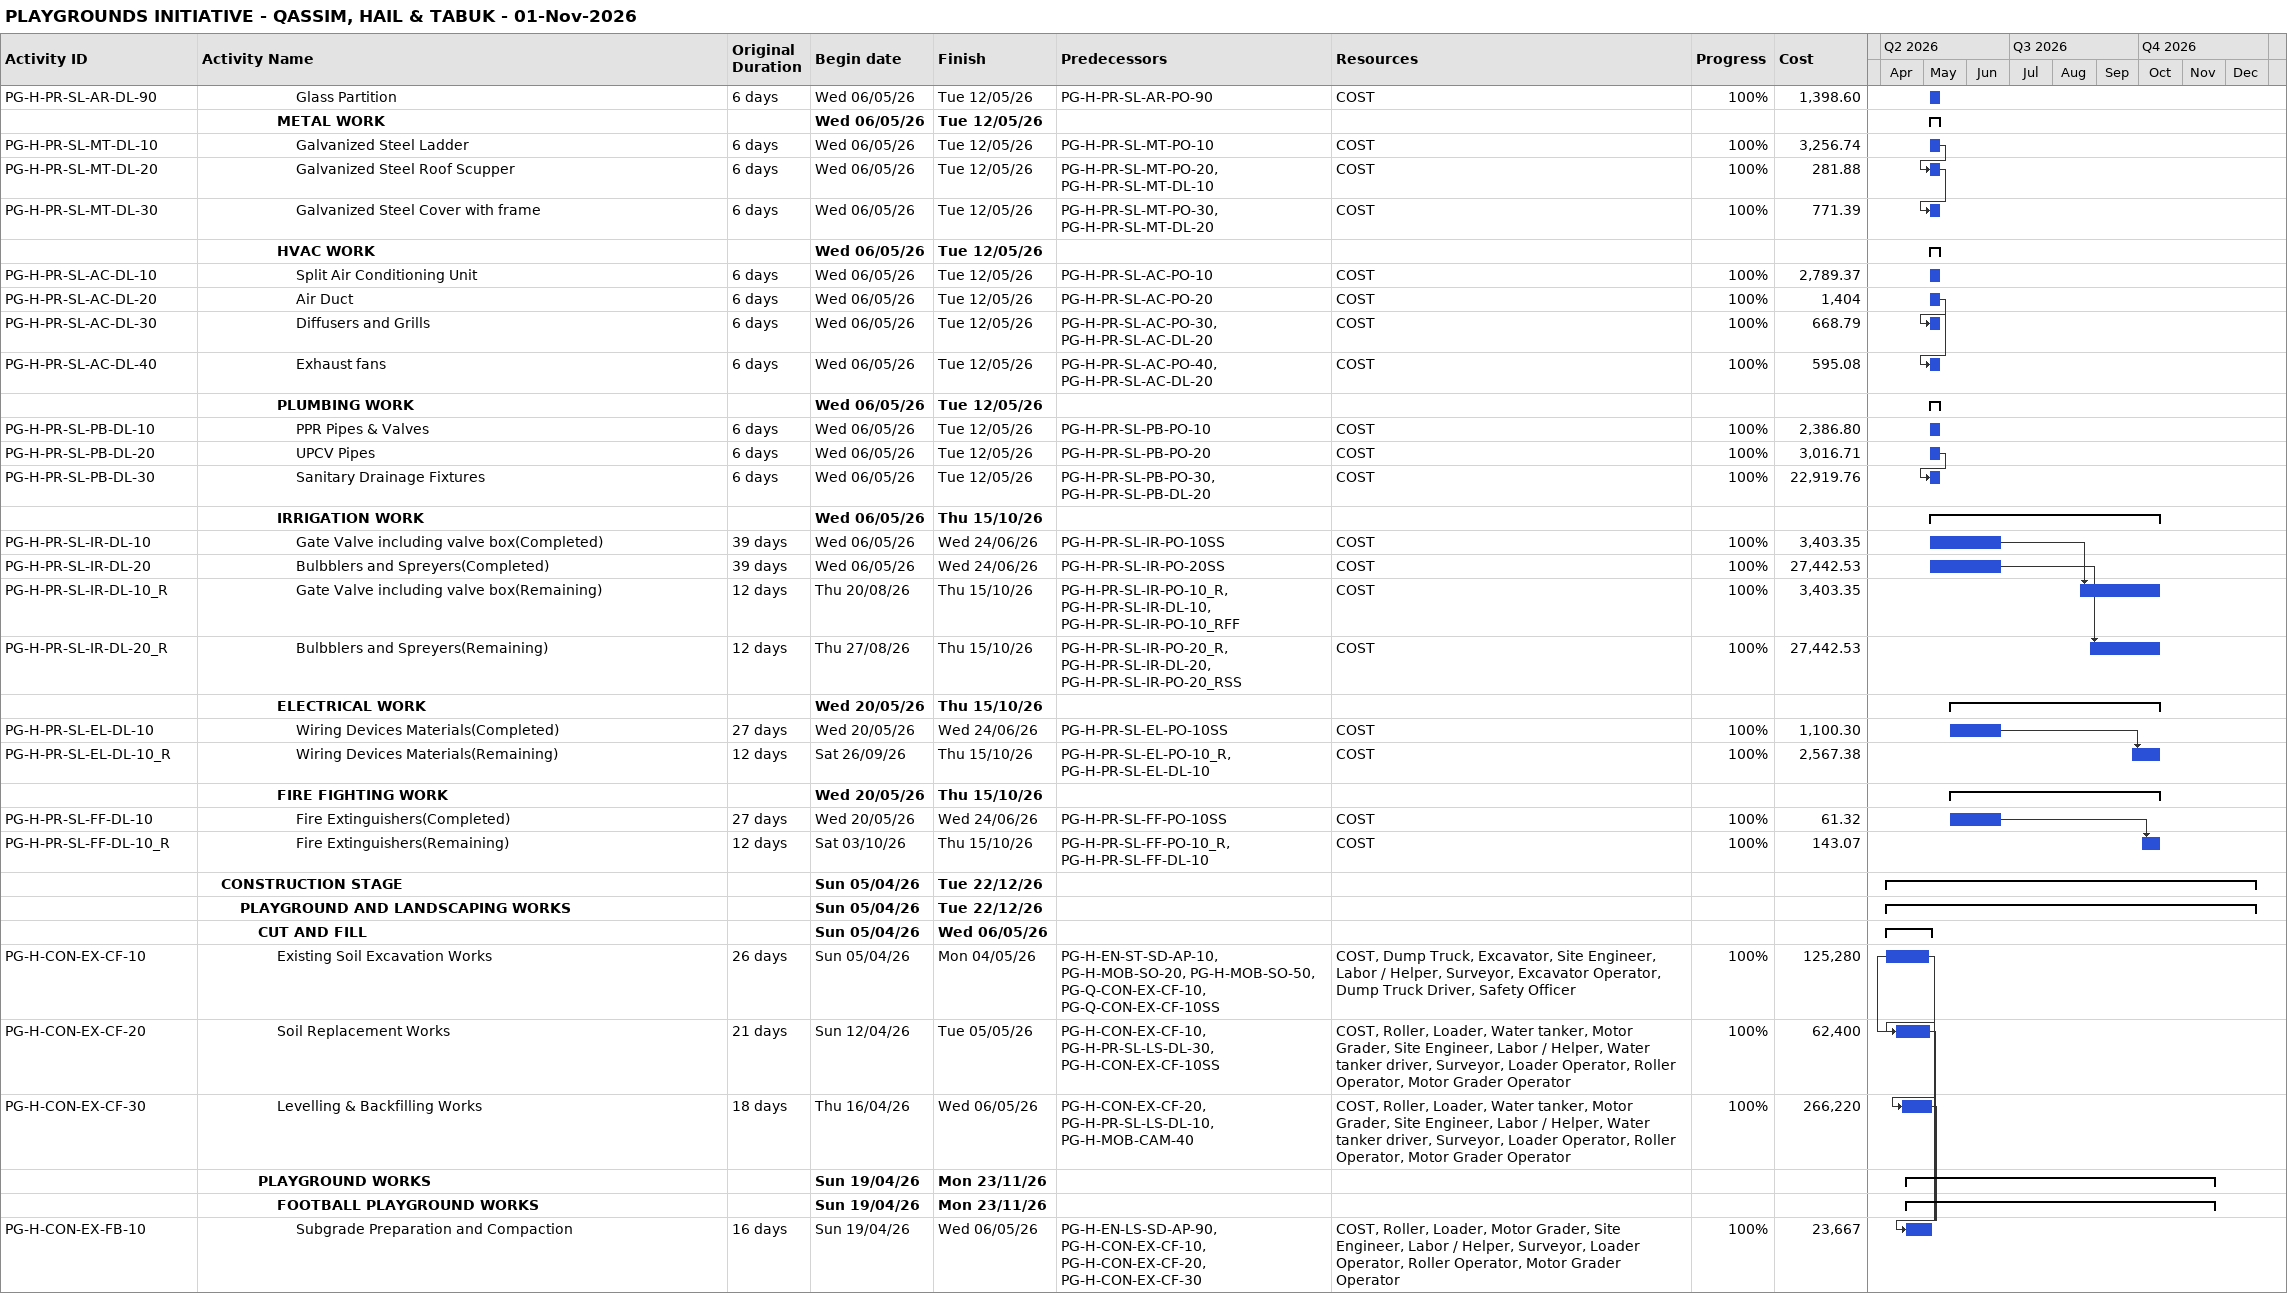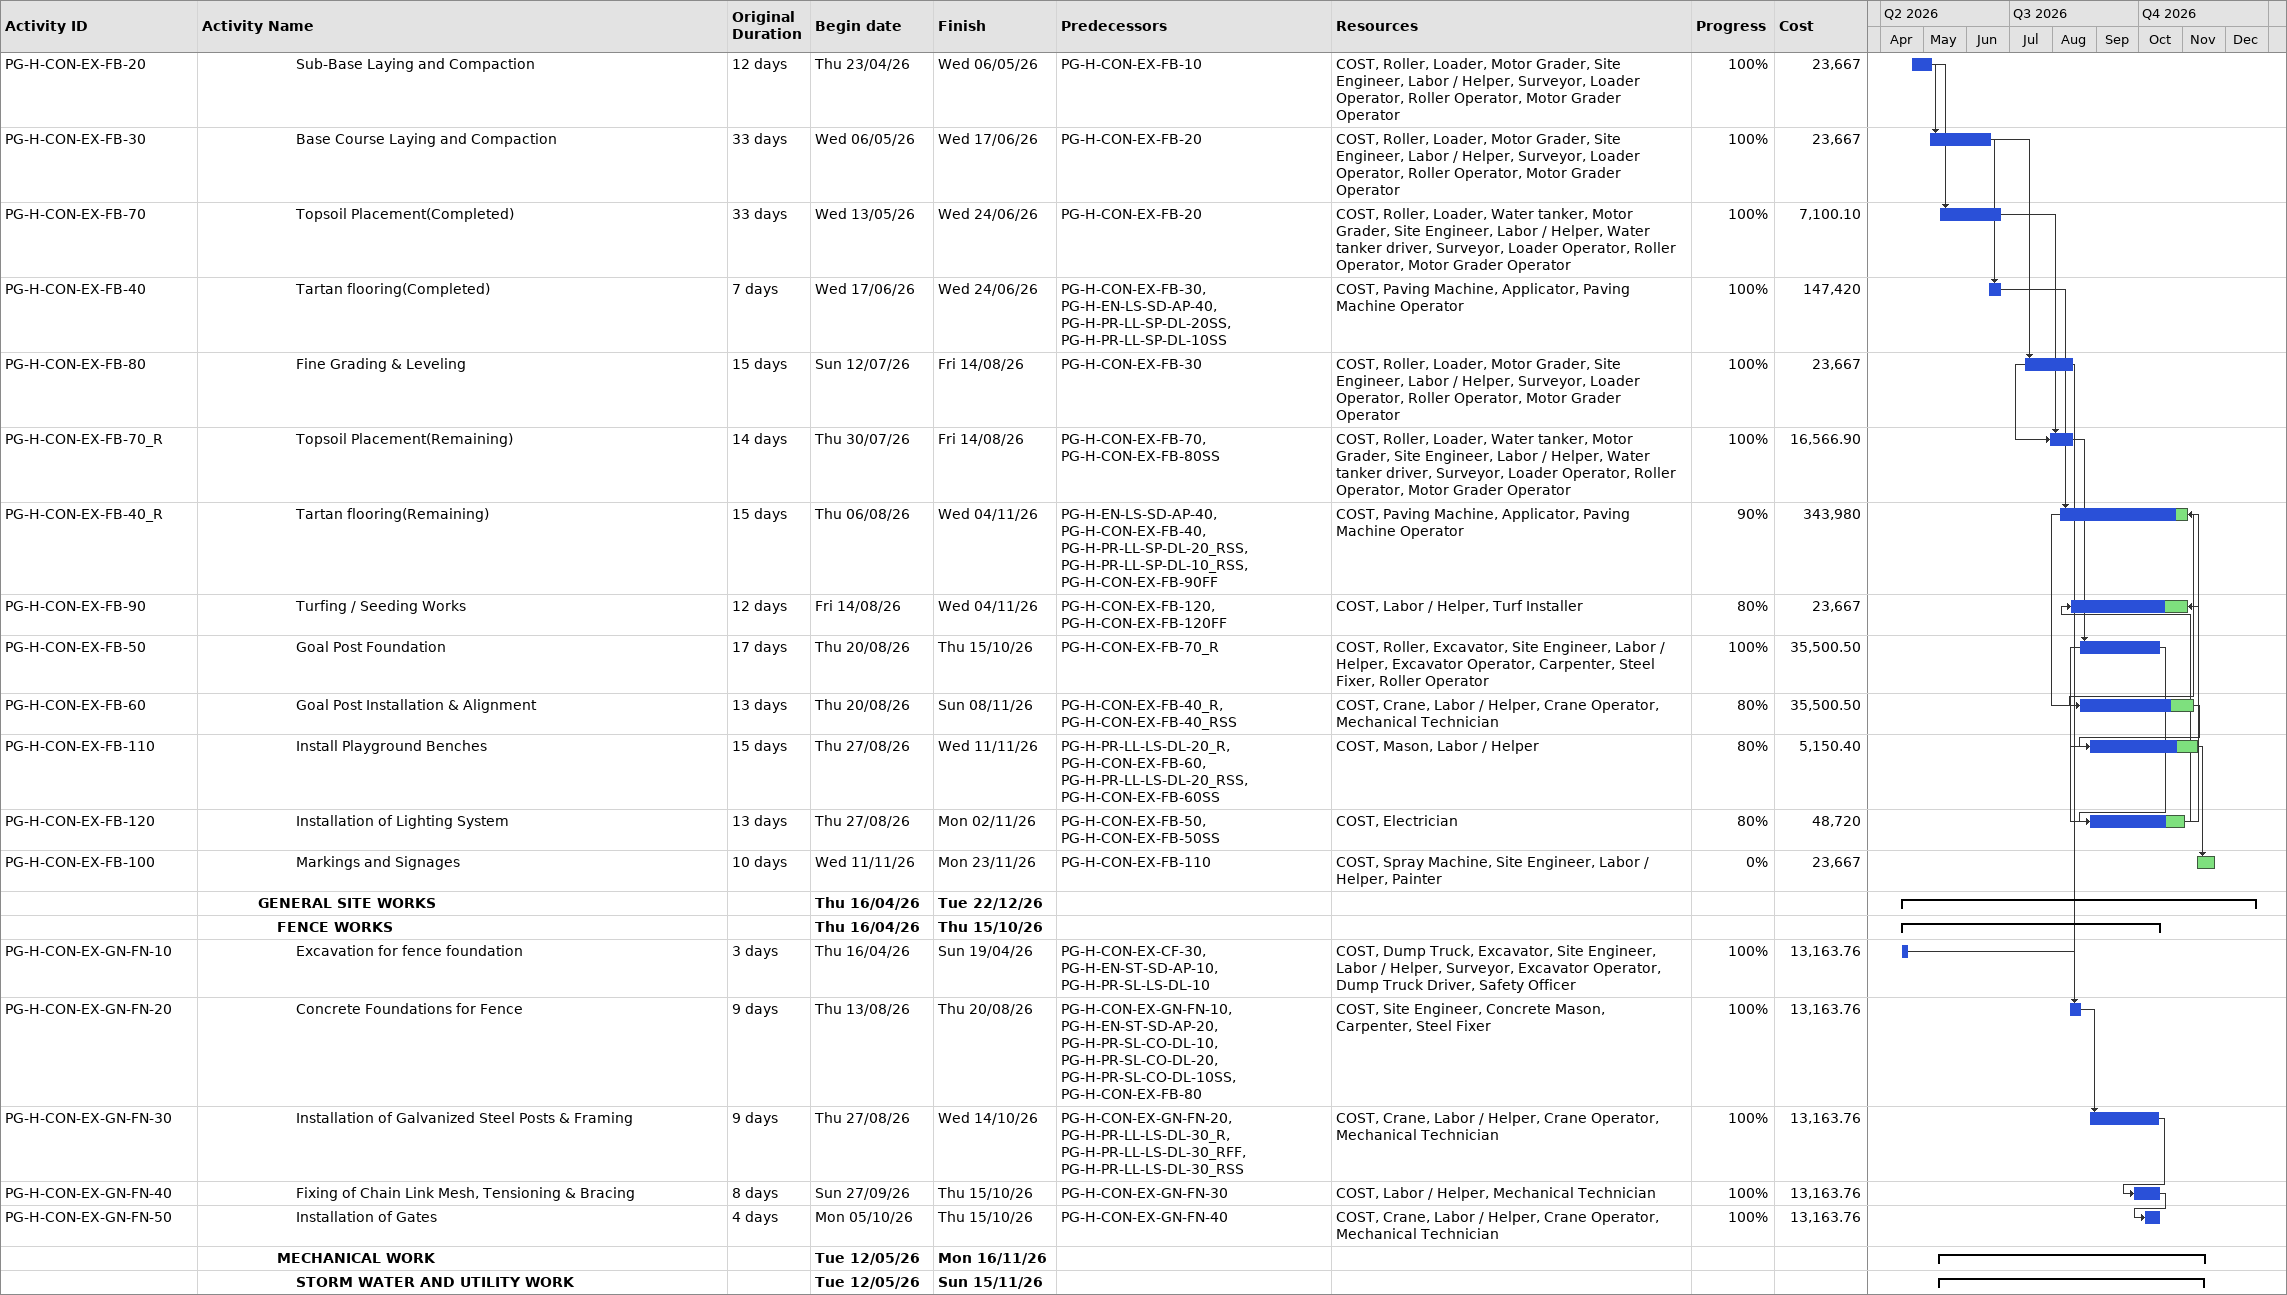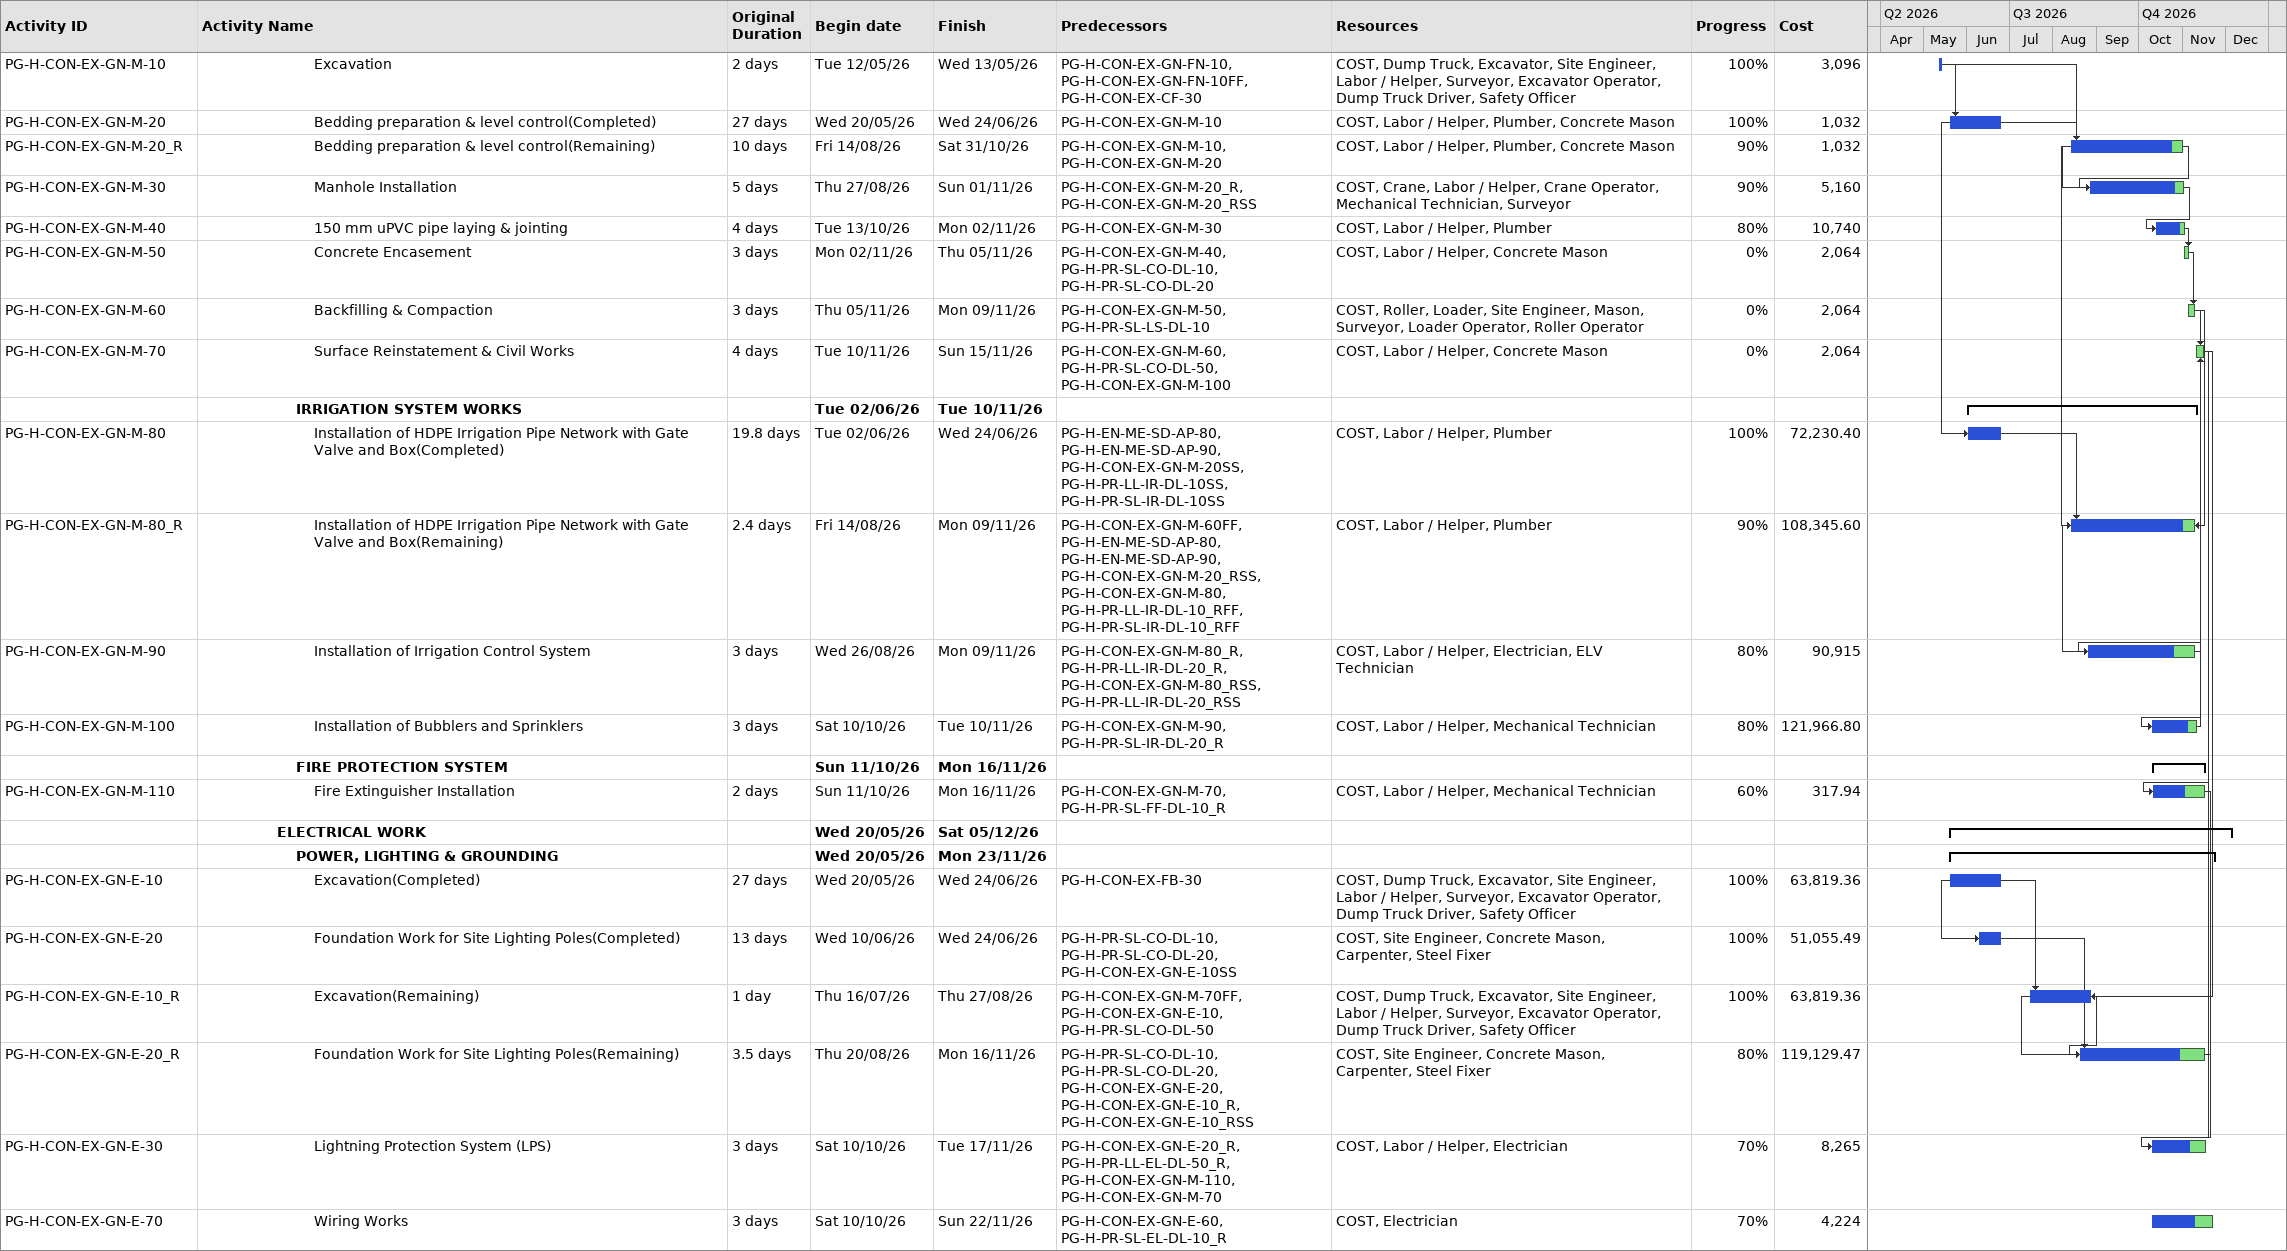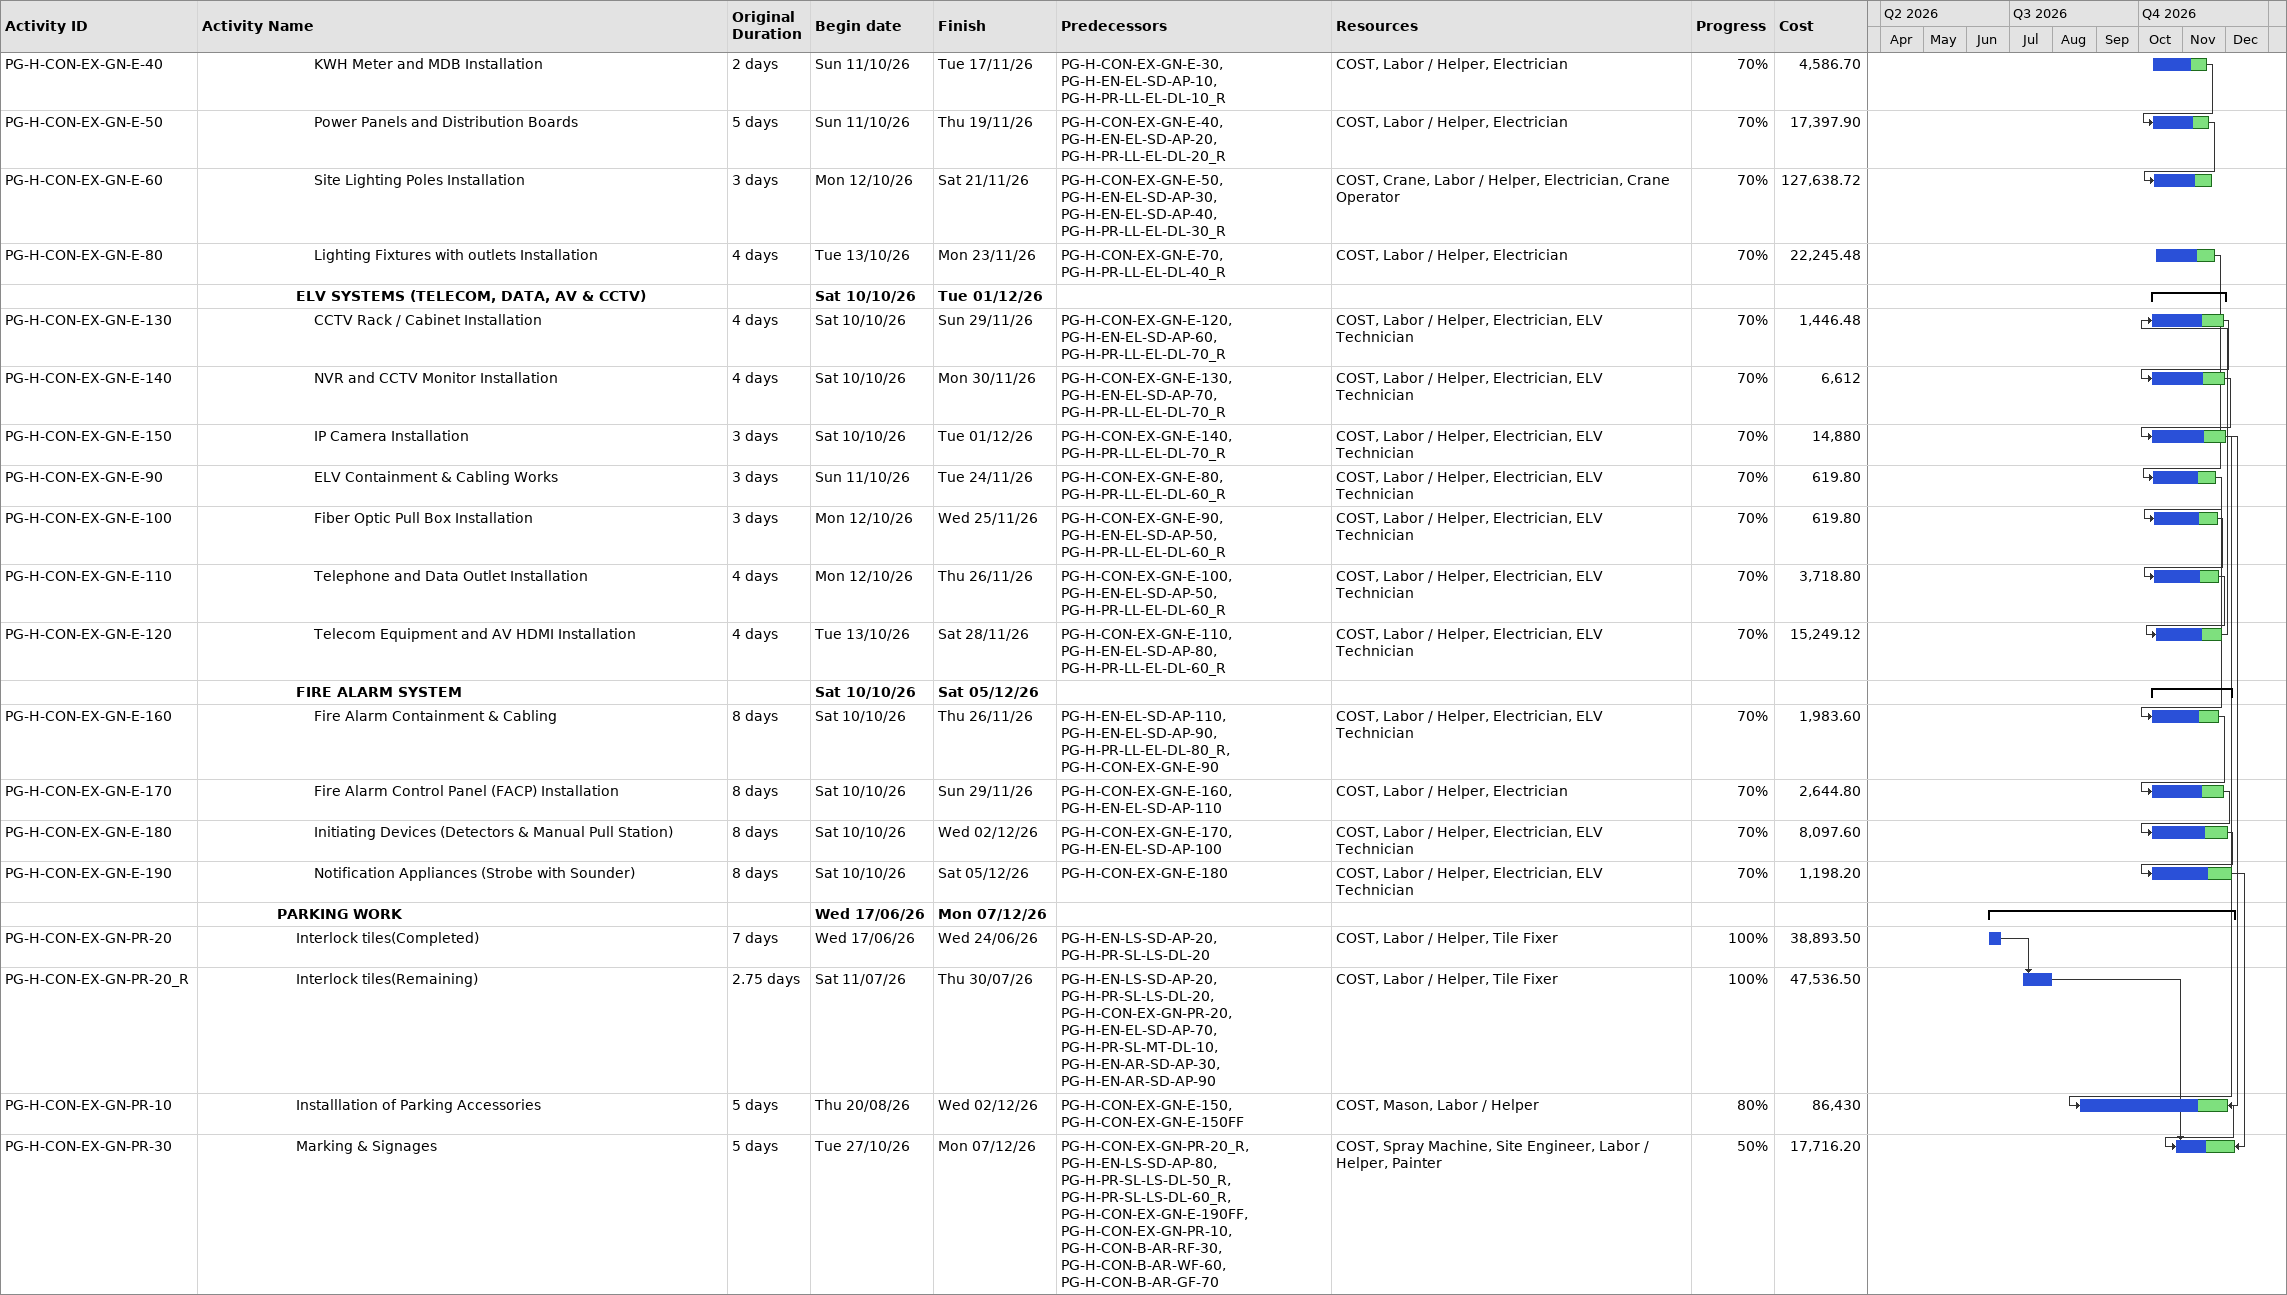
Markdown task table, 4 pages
PLAYGROUNDS INITIATIVE - QASSIM, HAIL & TABUK - 01-Nov-2026

| ID | Level | Task | Original duration | Start | Finish | Predecessors | Resources | % complete | Cost |
|---|---|---|---|---|---|---|---|---|---|
| PG-H-PR-SL-AR-DL-90 | 6 | Glass Partition | 6d | 2026-05-06 | 2026-05-12 | PG-H-PR-SL-AR-PO-90 | COST | 100 | 1398.60 |
|  | 5 | **METAL WORK** |  | 2026-05-06 | 2026-05-12 |  |  |  |  |
| PG-H-PR-SL-MT-DL-10 | 6 | Galvanized Steel Ladder | 6d | 2026-05-06 | 2026-05-12 | PG-H-PR-SL-MT-PO-10 | COST | 100 | 3256.74 |
| PG-H-PR-SL-MT-DL-20 | 6 | Galvanized Steel Roof Scupper | 6d | 2026-05-06 | 2026-05-12 | PG-H-PR-SL-MT-PO-20, PG-H-PR-SL-MT-DL-10 | COST | 100 | 281.88 |
| PG-H-PR-SL-MT-DL-30 | 6 | Galvanized Steel Cover with frame | 6d | 2026-05-06 | 2026-05-12 | PG-H-PR-SL-MT-PO-30, PG-H-PR-SL-MT-DL-20 | COST | 100 | 771.39 |
|  | 5 | **HVAC WORK** |  | 2026-05-06 | 2026-05-12 |  |  |  |  |
| PG-H-PR-SL-AC-DL-10 | 6 | Split Air Conditioning Unit | 6d | 2026-05-06 | 2026-05-12 | PG-H-PR-SL-AC-PO-10 | COST | 100 | 2789.37 |
| PG-H-PR-SL-AC-DL-20 | 6 | Air Duct | 6d | 2026-05-06 | 2026-05-12 | PG-H-PR-SL-AC-PO-20 | COST | 100 | 1404 |
| PG-H-PR-SL-AC-DL-30 | 6 | Diffusers and Grills | 6d | 2026-05-06 | 2026-05-12 | PG-H-PR-SL-AC-PO-30, PG-H-PR-SL-AC-DL-20 | COST | 100 | 668.79 |
| PG-H-PR-SL-AC-DL-40 | 6 | Exhaust fans | 6d | 2026-05-06 | 2026-05-12 | PG-H-PR-SL-AC-PO-40, PG-H-PR-SL-AC-DL-20 | COST | 100 | 595.08 |
|  | 5 | **PLUMBING WORK** |  | 2026-05-06 | 2026-05-12 |  |  |  |  |
| PG-H-PR-SL-PB-DL-10 | 6 | PPR Pipes & Valves | 6d | 2026-05-06 | 2026-05-12 | PG-H-PR-SL-PB-PO-10 | COST | 100 | 2386.80 |
| PG-H-PR-SL-PB-DL-20 | 6 | UPCV Pipes | 6d | 2026-05-06 | 2026-05-12 | PG-H-PR-SL-PB-PO-20 | COST | 100 | 3016.71 |
| PG-H-PR-SL-PB-DL-30 | 6 | Sanitary Drainage Fixtures | 6d | 2026-05-06 | 2026-05-12 | PG-H-PR-SL-PB-PO-30, PG-H-PR-SL-PB-DL-20 | COST | 100 | 22919.76 |
|  | 5 | **IRRIGATION WORK** |  | 2026-05-06 | 2026-10-15 |  |  |  |  |
| PG-H-PR-SL-IR-DL-10 | 6 | Gate Valve including valve box(Completed) | 39d | 2026-05-06 | 2026-06-24 | PG-H-PR-SL-IR-PO-10SS | COST | 100 | 3403.35 |
| PG-H-PR-SL-IR-DL-20 | 6 | Bulbblers and Spreyers(Completed) | 39d | 2026-05-06 | 2026-06-24 | PG-H-PR-SL-IR-PO-20SS | COST | 100 | 27442.53 |
| PG-H-PR-SL-IR-DL-10_R | 6 | Gate Valve including valve box(Remaining) | 12d | 2026-08-20 | 2026-10-15 | PG-H-PR-SL-IR-PO-10_R, PG-H-PR-SL-IR-DL-10, PG-H-PR-SL-IR-PO-10_RFF | COST | 100 | 3403.35 |
| PG-H-PR-SL-IR-DL-20_R | 6 | Bulbblers and Spreyers(Remaining) | 12d | 2026-08-27 | 2026-10-15 | PG-H-PR-SL-IR-PO-20_R, PG-H-PR-SL-IR-DL-20, PG-H-PR-SL-IR-PO-20_RSS | COST | 100 | 27442.53 |
|  | 5 | **ELECTRICAL WORK** |  | 2026-05-20 | 2026-10-15 |  |  |  |  |
| PG-H-PR-SL-EL-DL-10 | 6 | Wiring Devices Materials(Completed) | 27d | 2026-05-20 | 2026-06-24 | PG-H-PR-SL-EL-PO-10SS | COST | 100 | 1100.30 |
| PG-H-PR-SL-EL-DL-10_R | 6 | Wiring Devices Materials(Remaining) | 12d | 2026-09-26 | 2026-10-15 | PG-H-PR-SL-EL-PO-10_R, PG-H-PR-SL-EL-DL-10 | COST | 100 | 2567.38 |
|  | 5 | **FIRE FIGHTING WORK** |  | 2026-05-20 | 2026-10-15 |  |  |  |  |
| PG-H-PR-SL-FF-DL-10 | 6 | Fire Extinguishers(Completed) | 27d | 2026-05-20 | 2026-06-24 | PG-H-PR-SL-FF-PO-10SS | COST | 100 | 61.32 |
| PG-H-PR-SL-FF-DL-10_R | 6 | Fire Extinguishers(Remaining) | 12d | 2026-10-03 | 2026-10-15 | PG-H-PR-SL-FF-PO-10_R, PG-H-PR-SL-FF-DL-10 | COST | 100 | 143.07 |
|  | 2 | **CONSTRUCTION STAGE** |  | 2026-04-05 | 2026-12-22 |  |  |  |  |
|  | 3 | **PLAYGROUND AND LANDSCAPING WORKS** |  | 2026-04-05 | 2026-12-22 |  |  |  |  |
|  | 4 | **CUT AND FILL** |  | 2026-04-05 | 2026-05-06 |  |  |  |  |
| PG-H-CON-EX-CF-10 | 5 | Existing Soil Excavation Works | 26d | 2026-04-05 | 2026-05-04 | PG-H-EN-ST-SD-AP-10, PG-H-MOB-SO-20, PG-H-MOB-SO-50, PG-Q-CON-EX-CF-10, PG-Q-CON-EX-CF-10SS | COST, Dump Truck, Excavator, Site Engineer, Labor / Helper, Surveyor, Excavator Operator, Dump Truck Driver, Safety Officer | 100 | 125280 |
| PG-H-CON-EX-CF-20 | 5 | Soil Replacement Works | 21d | 2026-04-12 | 2026-05-05 | PG-H-CON-EX-CF-10, PG-H-PR-SL-LS-DL-30, PG-H-CON-EX-CF-10SS | COST, Roller, Loader, Water tanker, Motor Grader, Site Engineer, Labor / Helper, Water tanker driver, Surveyor, Loader Operator, Roller Operator, Motor Grader Operator | 100 | 62400 |
| PG-H-CON-EX-CF-30 | 5 | Levelling & Backfilling Works | 18d | 2026-04-16 | 2026-05-06 | PG-H-CON-EX-CF-20, PG-H-PR-SL-LS-DL-10, PG-H-MOB-CAM-40 | COST, Roller, Loader, Water tanker, Motor Grader, Site Engineer, Labor / Helper, Water tanker driver, Surveyor, Loader Operator, Roller Operator, Motor Grader Operator | 100 | 266220 |
|  | 4 | **PLAYGROUND WORKS** |  | 2026-04-19 | 2026-11-23 |  |  |  |  |
|  | 5 | **FOOTBALL PLAYGROUND WORKS** |  | 2026-04-19 | 2026-11-23 |  |  |  |  |
| PG-H-CON-EX-FB-10 | 6 | Subgrade Preparation and Compaction | 16d | 2026-04-19 | 2026-05-06 | PG-H-EN-LS-SD-AP-90, PG-H-CON-EX-CF-10, PG-H-CON-EX-CF-20, PG-H-CON-EX-CF-30 | COST, Roller, Loader, Motor Grader, Site Engineer, Labor / Helper, Surveyor, Loader Operator, Roller Operator, Motor Grader Operator | 100 | 23667 |
| PG-H-CON-EX-FB-20 | 6 | Sub-Base Laying and Compaction | 12d | 2026-04-23 | 2026-05-06 | PG-H-CON-EX-FB-10 | COST, Roller, Loader, Motor Grader, Site Engineer, Labor / Helper, Surveyor, Loader Operator, Roller Operator, Motor Grader Operator | 100 | 23667 |
| PG-H-CON-EX-FB-30 | 6 | Base Course Laying and Compaction | 33d | 2026-05-06 | 2026-06-17 | PG-H-CON-EX-FB-20 | COST, Roller, Loader, Motor Grader, Site Engineer, Labor / Helper, Surveyor, Loader Operator, Roller Operator, Motor Grader Operator | 100 | 23667 |
| PG-H-CON-EX-FB-70 | 6 | Topsoil Placement(Completed) | 33d | 2026-05-13 | 2026-06-24 | PG-H-CON-EX-FB-20 | COST, Roller, Loader, Water tanker, Motor Grader, Site Engineer, Labor / Helper, Water tanker driver, Surveyor, Loader Operator, Roller Operator, Motor Grader Operator | 100 | 7100.10 |
| PG-H-CON-EX-FB-40 | 6 | Tartan flooring(Completed) | 7d | 2026-06-17 | 2026-06-24 | PG-H-CON-EX-FB-30, PG-H-EN-LS-SD-AP-40, PG-H-PR-LL-SP-DL-20SS, PG-H-PR-LL-SP-DL-10SS | COST, Paving Machine, Applicator, Paving Machine Operator | 100 | 147420 |
| PG-H-CON-EX-FB-80 | 6 | Fine Grading & Leveling | 15d | 2026-07-12 | 2026-08-14 | PG-H-CON-EX-FB-30 | COST, Roller, Loader, Motor Grader, Site Engineer, Labor / Helper, Surveyor, Loader Operator, Roller Operator, Motor Grader Operator | 100 | 23667 |
| PG-H-CON-EX-FB-70_R | 6 | Topsoil Placement(Remaining) | 14d | 2026-07-30 | 2026-08-14 | PG-H-CON-EX-FB-70, PG-H-CON-EX-FB-80SS | COST, Roller, Loader, Water tanker, Motor Grader, Site Engineer, Labor / Helper, Water tanker driver, Surveyor, Loader Operator, Roller Operator, Motor Grader Operator | 100 | 16566.90 |
| PG-H-CON-EX-FB-40_R | 6 | Tartan flooring(Remaining) | 15d | 2026-08-06 | 2026-11-04 | PG-H-EN-LS-SD-AP-40, PG-H-CON-EX-FB-40, PG-H-PR-LL-SP-DL-20_RSS, PG-H-PR-LL-SP-DL-10_RSS, PG-H-CON-EX-FB-90FF | COST, Paving Machine, Applicator, Paving Machine Operator | 90 | 343980 |
| PG-H-CON-EX-FB-90 | 6 | Turfing / Seeding Works | 12d | 2026-08-14 | 2026-11-04 | PG-H-CON-EX-FB-120, PG-H-CON-EX-FB-120FF | COST, Labor / Helper, Turf Installer | 80 | 23667 |
| PG-H-CON-EX-FB-50 | 6 | Goal Post Foundation | 17d | 2026-08-20 | 2026-10-15 | PG-H-CON-EX-FB-70_R | COST, Roller, Excavator, Site Engineer, Labor / Helper, Excavator Operator, Carpenter, Steel Fixer, Roller Operator | 100 | 35500.50 |
| PG-H-CON-EX-FB-60 | 6 | Goal Post Installation & Alignment | 13d | 2026-08-20 | 2026-11-08 | PG-H-CON-EX-FB-40_R, PG-H-CON-EX-FB-40_RSS | COST, Crane, Labor / Helper, Crane Operator, Mechanical Technician | 80 | 35500.50 |
| PG-H-CON-EX-FB-110 | 6 | Install Playground Benches | 15d | 2026-08-27 | 2026-11-11 | PG-H-PR-LL-LS-DL-20_R, PG-H-CON-EX-FB-60, PG-H-PR-LL-LS-DL-20_RSS, PG-H-CON-EX-FB-60SS | COST, Mason, Labor / Helper | 80 | 5150.40 |
| PG-H-CON-EX-FB-120 | 6 | Installation of Lighting System | 13d | 2026-08-27 | 2026-11-02 | PG-H-CON-EX-FB-50, PG-H-CON-EX-FB-50SS | COST, Electrician | 80 | 48720 |
| PG-H-CON-EX-FB-100 | 6 | Markings and Signages | 10d | 2026-11-11 | 2026-11-23 | PG-H-CON-EX-FB-110 | COST, Spray Machine, Site Engineer, Labor / Helper, Painter | 0 | 23667 |
|  | 4 | **GENERAL SITE WORKS** |  | 2026-04-16 | 2026-12-22 |  |  |  |  |
|  | 5 | **FENCE WORKS** |  | 2026-04-16 | 2026-10-15 |  |  |  |  |
| PG-H-CON-EX-GN-FN-10 | 6 | Excavation for fence foundation | 3d | 2026-04-16 | 2026-04-19 | PG-H-CON-EX-CF-30, PG-H-EN-ST-SD-AP-10, PG-H-PR-SL-LS-DL-10 | COST, Dump Truck, Excavator, Site Engineer, Labor / Helper, Surveyor, Excavator Operator, Dump Truck Driver, Safety Officer | 100 | 13163.76 |
| PG-H-CON-EX-GN-FN-20 | 6 | Concrete Foundations for Fence | 9d | 2026-08-13 | 2026-08-20 | PG-H-CON-EX-GN-FN-10, PG-H-EN-ST-SD-AP-20, PG-H-PR-SL-CO-DL-10, PG-H-PR-SL-CO-DL-20, PG-H-PR-SL-CO-DL-10SS, PG-H-CON-EX-FB-80 | COST, Site Engineer, Concrete Mason, Carpenter, Steel Fixer | 100 | 13163.76 |
| PG-H-CON-EX-GN-FN-30 | 6 | Installation of Galvanized Steel Posts & Framing | 9d | 2026-08-27 | 2026-10-14 | PG-H-CON-EX-GN-FN-20, PG-H-PR-LL-LS-DL-30_R, PG-H-PR-LL-LS-DL-30_RFF, PG-H-PR-LL-LS-DL-30_RSS | COST, Crane, Labor / Helper, Crane Operator, Mechanical Technician | 100 | 13163.76 |
| PG-H-CON-EX-GN-FN-40 | 6 | Fixing of Chain Link Mesh, Tensioning & Bracing | 8d | 2026-09-27 | 2026-10-15 | PG-H-CON-EX-GN-FN-30 | COST, Labor / Helper, Mechanical Technician | 100 | 13163.76 |
| PG-H-CON-EX-GN-FN-50 | 6 | Installation of Gates | 4d | 2026-10-05 | 2026-10-15 | PG-H-CON-EX-GN-FN-40 | COST, Crane, Labor / Helper, Crane Operator, Mechanical Technician | 100 | 13163.76 |
|  | 5 | **MECHANICAL WORK** |  | 2026-05-12 | 2026-11-16 |  |  |  |  |
|  | 6 | **STORM WATER AND UTILITY WORK** |  | 2026-05-12 | 2026-11-15 |  |  |  |  |
| PG-H-CON-EX-GN-M-10 | 7 | Excavation | 2d | 2026-05-12 | 2026-05-13 | PG-H-CON-EX-GN-FN-10, PG-H-CON-EX-GN-FN-10FF, PG-H-CON-EX-CF-30 | COST, Dump Truck, Excavator, Site Engineer, Labor / Helper, Surveyor, Excavator Operator, Dump Truck Driver, Safety Officer | 100 | 3096 |
| PG-H-CON-EX-GN-M-20 | 7 | Bedding preparation & level control(Completed) | 27d | 2026-05-20 | 2026-06-24 | PG-H-CON-EX-GN-M-10 | COST, Labor / Helper, Plumber, Concrete Mason | 100 | 1032 |
| PG-H-CON-EX-GN-M-20_R | 7 | Bedding preparation & level control(Remaining) | 10d | 2026-08-14 | 2026-10-31 | PG-H-CON-EX-GN-M-10, PG-H-CON-EX-GN-M-20 | COST, Labor / Helper, Plumber, Concrete Mason | 90 | 1032 |
| PG-H-CON-EX-GN-M-30 | 7 | Manhole Installation | 5d | 2026-08-27 | 2026-11-01 | PG-H-CON-EX-GN-M-20_R, PG-H-CON-EX-GN-M-20_RSS | COST, Crane, Labor / Helper, Crane Operator, Mechanical Technician, Surveyor | 90 | 5160 |
| PG-H-CON-EX-GN-M-40 | 7 | 150 mm uPVC pipe laying & jointing | 4d | 2026-10-13 | 2026-11-02 | PG-H-CON-EX-GN-M-30 | COST, Labor / Helper, Plumber | 80 | 10740 |
| PG-H-CON-EX-GN-M-50 | 7 | Concrete Encasement | 3d | 2026-11-02 | 2026-11-05 | PG-H-CON-EX-GN-M-40, PG-H-PR-SL-CO-DL-10, PG-H-PR-SL-CO-DL-20 | COST, Labor / Helper, Concrete Mason | 0 | 2064 |
| PG-H-CON-EX-GN-M-60 | 7 | Backfilling & Compaction | 3d | 2026-11-05 | 2026-11-09 | PG-H-CON-EX-GN-M-50, PG-H-PR-SL-LS-DL-10 | COST, Roller, Loader, Site Engineer, Mason, Surveyor, Loader Operator, Roller Operator | 0 | 2064 |
| PG-H-CON-EX-GN-M-70 | 7 | Surface Reinstatement & Civil Works | 4d | 2026-11-10 | 2026-11-15 | PG-H-CON-EX-GN-M-60, PG-H-PR-SL-CO-DL-50, PG-H-CON-EX-GN-M-100 | COST, Labor / Helper, Concrete Mason | 0 | 2064 |
|  | 6 | **IRRIGATION SYSTEM WORKS** |  | 2026-06-02 | 2026-11-10 |  |  |  |  |
| PG-H-CON-EX-GN-M-80 | 7 | Installation of HDPE Irrigation Pipe Network with Gate Valve and Box(Completed) | 19.8d | 2026-06-02 | 2026-06-24 | PG-H-EN-ME-SD-AP-80, PG-H-EN-ME-SD-AP-90, PG-H-CON-EX-GN-M-20SS, PG-H-PR-LL-IR-DL-10SS, PG-H-PR-SL-IR-DL-10SS | COST, Labor / Helper, Plumber | 100 | 72230.40 |
| PG-H-CON-EX-GN-M-80_R | 7 | Installation of HDPE Irrigation Pipe Network with Gate Valve and Box(Remaining) | 2.4d | 2026-08-14 | 2026-11-09 | PG-H-CON-EX-GN-M-60FF, PG-H-EN-ME-SD-AP-80, PG-H-EN-ME-SD-AP-90, PG-H-CON-EX-GN-M-20_RSS, PG-H-CON-EX-GN-M-80, PG-H-PR-LL-IR-DL-10_RFF, PG-H-PR-SL-IR-DL-10_RFF | COST, Labor / Helper, Plumber | 90 | 108345.60 |
| PG-H-CON-EX-GN-M-90 | 7 | Installation of Irrigation Control System | 3d | 2026-08-26 | 2026-11-09 | PG-H-CON-EX-GN-M-80_R, PG-H-PR-LL-IR-DL-20_R, PG-H-CON-EX-GN-M-80_RSS, PG-H-PR-LL-IR-DL-20_RSS | COST, Labor / Helper, Electrician, ELV Technician | 80 | 90915 |
| PG-H-CON-EX-GN-M-100 | 7 | Installation of Bubblers and Sprinklers | 3d | 2026-10-10 | 2026-11-10 | PG-H-CON-EX-GN-M-90, PG-H-PR-SL-IR-DL-20_R | COST, Labor / Helper, Mechanical Technician | 80 | 121966.80 |
|  | 6 | **FIRE PROTECTION SYSTEM** |  | 2026-10-11 | 2026-11-16 |  |  |  |  |
| PG-H-CON-EX-GN-M-110 | 7 | Fire Extinguisher Installation | 2d | 2026-10-11 | 2026-11-16 | PG-H-CON-EX-GN-M-70, PG-H-PR-SL-FF-DL-10_R | COST, Labor / Helper, Mechanical Technician | 60 | 317.94 |
|  | 5 | **ELECTRICAL WORK** |  | 2026-05-20 | 2026-12-05 |  |  |  |  |
|  | 6 | **POWER, LIGHTING & GROUNDING** |  | 2026-05-20 | 2026-11-23 |  |  |  |  |
| PG-H-CON-EX-GN-E-10 | 7 | Excavation(Completed) | 27d | 2026-05-20 | 2026-06-24 | PG-H-CON-EX-FB-30 | COST, Dump Truck, Excavator, Site Engineer, Labor / Helper, Surveyor, Excavator Operator, Dump Truck Driver, Safety Officer | 100 | 63819.36 |
| PG-H-CON-EX-GN-E-20 | 7 | Foundation Work for Site Lighting Poles(Completed) | 13d | 2026-06-10 | 2026-06-24 | PG-H-PR-SL-CO-DL-10, PG-H-PR-SL-CO-DL-20, PG-H-CON-EX-GN-E-10SS | COST, Site Engineer, Concrete Mason, Carpenter, Steel Fixer | 100 | 51055.49 |
| PG-H-CON-EX-GN-E-10_R | 7 | Excavation(Remaining) | 1d | 2026-07-16 | 2026-08-27 | PG-H-CON-EX-GN-M-70FF, PG-H-CON-EX-GN-E-10, PG-H-PR-SL-CO-DL-50 | COST, Dump Truck, Excavator, Site Engineer, Labor / Helper, Surveyor, Excavator Operator, Dump Truck Driver, Safety Officer | 100 | 63819.36 |
| PG-H-CON-EX-GN-E-20_R | 7 | Foundation Work for Site Lighting Poles(Remaining) | 3.5d | 2026-08-20 | 2026-11-16 | PG-H-PR-SL-CO-DL-10, PG-H-PR-SL-CO-DL-20, PG-H-CON-EX-GN-E-20, PG-H-CON-EX-GN-E-10_R, PG-H-CON-EX-GN-E-10_RSS | COST, Site Engineer, Concrete Mason, Carpenter, Steel Fixer | 80 | 119129.47 |
| PG-H-CON-EX-GN-E-30 | 7 | Lightning Protection System (LPS) | 3d | 2026-10-10 | 2026-11-17 | PG-H-CON-EX-GN-E-20_R, PG-H-PR-LL-EL-DL-50_R, PG-H-CON-EX-GN-M-110, PG-H-CON-EX-GN-M-70 | COST, Labor / Helper, Electrician | 70 | 8265 |
| PG-H-CON-EX-GN-E-70 | 7 | Wiring Works | 3d | 2026-10-10 | 2026-11-22 | PG-H-CON-EX-GN-E-60, PG-H-PR-SL-EL-DL-10_R | COST, Electrician | 70 | 4224 |
| PG-H-CON-EX-GN-E-40 | 7 | KWH Meter and MDB Installation | 2d | 2026-10-11 | 2026-11-17 | PG-H-CON-EX-GN-E-30, PG-H-EN-EL-SD-AP-10, PG-H-PR-LL-EL-DL-10_R | COST, Labor / Helper, Electrician | 70 | 4586.70 |
| PG-H-CON-EX-GN-E-50 | 7 | Power Panels and Distribution Boards | 5d | 2026-10-11 | 2026-11-19 | PG-H-CON-EX-GN-E-40, PG-H-EN-EL-SD-AP-20, PG-H-PR-LL-EL-DL-20_R | COST, Labor / Helper, Electrician | 70 | 17397.90 |
| PG-H-CON-EX-GN-E-60 | 7 | Site Lighting Poles Installation | 3d | 2026-10-12 | 2026-11-21 | PG-H-CON-EX-GN-E-50, PG-H-EN-EL-SD-AP-30, PG-H-EN-EL-SD-AP-40, PG-H-PR-LL-EL-DL-30_R | COST, Crane, Labor / Helper, Electrician, Crane Operator | 70 | 127638.72 |
| PG-H-CON-EX-GN-E-80 | 7 | Lighting Fixtures with outlets Installation | 4d | 2026-10-13 | 2026-11-23 | PG-H-CON-EX-GN-E-70, PG-H-PR-LL-EL-DL-40_R | COST, Labor / Helper, Electrician | 70 | 22245.48 |
|  | 6 | **ELV SYSTEMS (TELECOM, DATA, AV & CCTV)** |  | 2026-10-10 | 2026-12-01 |  |  |  |  |
| PG-H-CON-EX-GN-E-130 | 7 | CCTV Rack / Cabinet Installation | 4d | 2026-10-10 | 2026-11-29 | PG-H-CON-EX-GN-E-120, PG-H-EN-EL-SD-AP-60, PG-H-PR-LL-EL-DL-70_R | COST, Labor / Helper, Electrician, ELV Technician | 70 | 1446.48 |
| PG-H-CON-EX-GN-E-140 | 7 | NVR and CCTV Monitor Installation | 4d | 2026-10-10 | 2026-11-30 | PG-H-CON-EX-GN-E-130, PG-H-EN-EL-SD-AP-70, PG-H-PR-LL-EL-DL-70_R | COST, Labor / Helper, Electrician, ELV Technician | 70 | 6612 |
| PG-H-CON-EX-GN-E-150 | 7 | IP Camera Installation | 3d | 2026-10-10 | 2026-12-01 | PG-H-CON-EX-GN-E-140, PG-H-PR-LL-EL-DL-70_R | COST, Labor / Helper, Electrician, ELV Technician | 70 | 14880 |
| PG-H-CON-EX-GN-E-90 | 7 | ELV Containment & Cabling Works | 3d | 2026-10-11 | 2026-11-24 | PG-H-CON-EX-GN-E-80, PG-H-PR-LL-EL-DL-60_R | COST, Labor / Helper, Electrician, ELV Technician | 70 | 619.80 |
| PG-H-CON-EX-GN-E-100 | 7 | Fiber Optic Pull Box Installation | 3d | 2026-10-12 | 2026-11-25 | PG-H-CON-EX-GN-E-90, PG-H-EN-EL-SD-AP-50, PG-H-PR-LL-EL-DL-60_R | COST, Labor / Helper, Electrician, ELV Technician | 70 | 619.80 |
| PG-H-CON-EX-GN-E-110 | 7 | Telephone and Data Outlet Installation | 4d | 2026-10-12 | 2026-11-26 | PG-H-CON-EX-GN-E-100, PG-H-EN-EL-SD-AP-50, PG-H-PR-LL-EL-DL-60_R | COST, Labor / Helper, Electrician, ELV Technician | 70 | 3718.80 |
| PG-H-CON-EX-GN-E-120 | 7 | Telecom Equipment and AV HDMI Installation | 4d | 2026-10-13 | 2026-11-28 | PG-H-CON-EX-GN-E-110, PG-H-EN-EL-SD-AP-80, PG-H-PR-LL-EL-DL-60_R | COST, Labor / Helper, Electrician, ELV Technician | 70 | 15249.12 |
|  | 6 | **FIRE ALARM SYSTEM** |  | 2026-10-10 | 2026-12-05 |  |  |  |  |
| PG-H-CON-EX-GN-E-160 | 7 | Fire Alarm Containment & Cabling | 8d | 2026-10-10 | 2026-11-26 | PG-H-EN-EL-SD-AP-110, PG-H-EN-EL-SD-AP-90, PG-H-PR-LL-EL-DL-80_R, PG-H-CON-EX-GN-E-90 | COST, Labor / Helper, Electrician, ELV Technician | 70 | 1983.60 |
| PG-H-CON-EX-GN-E-170 | 7 | Fire Alarm Control Panel (FACP) Installation | 8d | 2026-10-10 | 2026-11-29 | PG-H-CON-EX-GN-E-160, PG-H-EN-EL-SD-AP-110 | COST, Labor / Helper, Electrician | 70 | 2644.80 |
| PG-H-CON-EX-GN-E-180 | 7 | Initiating Devices (Detectors & Manual Pull Station) | 8d | 2026-10-10 | 2026-12-02 | PG-H-CON-EX-GN-E-170, PG-H-EN-EL-SD-AP-100 | COST, Labor / Helper, Electrician, ELV Technician | 70 | 8097.60 |
| PG-H-CON-EX-GN-E-190 | 7 | Notification Appliances (Strobe with Sounder) | 8d | 2026-10-10 | 2026-12-05 | PG-H-CON-EX-GN-E-180 | COST, Labor / Helper, Electrician, ELV Technician | 70 | 1198.20 |
|  | 5 | **PARKING WORK** |  | 2026-06-17 | 2026-12-07 |  |  |  |  |
| PG-H-CON-EX-GN-PR-20 | 6 | Interlock tiles(Completed) | 7d | 2026-06-17 | 2026-06-24 | PG-H-EN-LS-SD-AP-20, PG-H-PR-SL-LS-DL-20 | COST, Labor / Helper, Tile Fixer | 100 | 38893.50 |
| PG-H-CON-EX-GN-PR-20_R | 6 | Interlock tiles(Remaining) | 2.75d | 2026-07-11 | 2026-07-30 | PG-H-EN-LS-SD-AP-20, PG-H-PR-SL-LS-DL-20, PG-H-CON-EX-GN-PR-20, PG-H-EN-EL-SD-AP-70, PG-H-PR-SL-MT-DL-10, PG-H-EN-AR-SD-AP-30, PG-H-EN-AR-SD-AP-90 | COST, Labor / Helper, Tile Fixer | 100 | 47536.50 |
| PG-H-CON-EX-GN-PR-10 | 6 | Installlation of Parking Accessories | 5d | 2026-08-20 | 2026-12-02 | PG-H-CON-EX-GN-E-150, PG-H-CON-EX-GN-E-150FF | COST, Mason, Labor / Helper | 80 | 86430 |
| PG-H-CON-EX-GN-PR-30 | 6 | Marking & Signages | 5d | 2026-10-27 | 2026-12-07 | PG-H-CON-EX-GN-PR-20_R, PG-H-EN-LS-SD-AP-80, PG-H-PR-SL-LS-DL-50_R, PG-H-PR-SL-LS-DL-60_R, PG-H-CON-EX-GN-E-190FF, PG-H-CON-EX-GN-PR-10, PG-H-CON-B-AR-RF-30, PG-H-CON-B-AR-WF-60, PG-H-CON-B-AR-GF-70 | COST, Spray Machine, Site Engineer, Labor / Helper, Painter | 50 | 17716.20 |
